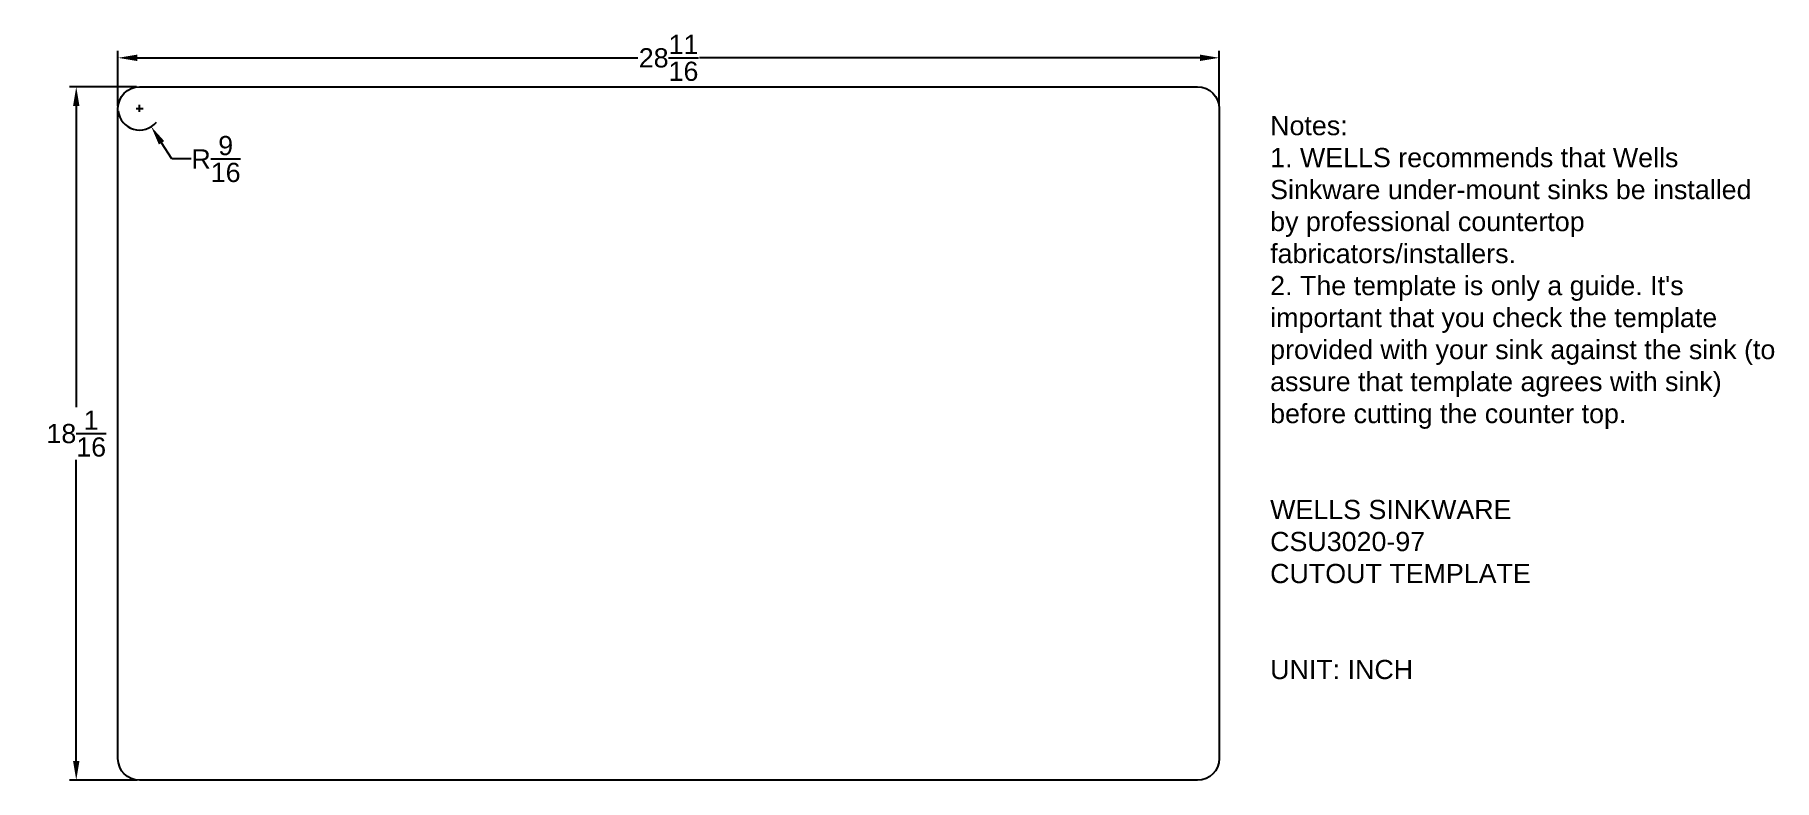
# Model space of a CAD drawing. Header units: inches. Extents: x 5.6 to 50.9, y -3.4 to 16.
import ezdxf

# ---------------------------------------------------------------- set-up
doc = ezdxf.new("R2010")
doc.units = ezdxf.units.IN
doc.header["$MEASUREMENT"] = 0
doc.styles.get("Standard").update_dxf_attribs({"font": 'ARIAL.TTF'})
doc.dimstyles.get("Standard").update_dxf_attribs({"dimtxt": 0.5, "dimasz": 0.5, "dimexe": 0.18, "dimexo": 0.0625, "dimgap": 0.09, "dimtad": 0, "dimtih": 1, "dimtoh": 1, "dimdec": 4, "dimzin": 0, "dimdsep": 46, "dimlunit": 5, "dimtxsty": 'Standard', "dimcen": 0.09, "dimclrd": 5, "dimclre": 5, "dimclrt": 5, "dimadec": 0, "dimazin": 0, "dimtfac": 1, "dimtdec": 4, "dimtofl": 0, "dimtmove": 0, "dimatfit": 3, "dimfxl": 1, "dimtolj": 1, "dimtzin": 0, "dimarcsym": 0})

# ---------------------------------------------------------------- blocks, each defined once
blk = doc.blocks.new('*D2')
at = {"color": 5, "lineweight": -2}
for p, q in [((7.719, 14.148), (7.719, 15.584)), ((36.406, 14.148), (36.406, 15.584)), ((8.219, 15.404), (21.26, 15.404)), ((35.906, 15.404), (22.865, 15.404))]:
    blk.add_line(p, q, dxfattribs=at)
at = {"color": 5}
for points in [[(8.219, 15.487), (8.219, 15.321), (7.719, 15.404)], [(35.906, 15.487), (35.906, 15.321), (36.406, 15.404)]]:
    blk.add_solid(points, dxfattribs=at)
at = {"layer": 'Defpoints', "color": 0}
for p in [(36.406, 15.404), (7.719, 14.085), (36.406, 14.085)]:
    blk.add_point(p, dxfattribs=at)
at = {"color": 5, "insert": (22.062, 15.404), "char_height": 0.5, "attachment_point": 5}
blk.add_mtext('\\A1;28{\\H1.000000x;\\S11/16;}', dxfattribs=at)
blk = doc.blocks.new('*D3')
at = {"color": 5, "lineweight": -2}
for p, q in [((8.203, 14.647), (6.452, 14.647)), ((6.632, 14.147), (6.632, 6.3)), ((6.632, -2.915), (6.632, 4.932)), ((8.219, -3.415), (6.452, -3.415))]:
    blk.add_line(p, q, dxfattribs=at)
at = {"color": 5}
for points in [[(6.548, 14.147), (6.715, 14.147), (6.632, 14.647)], [(6.548, -2.915), (6.715, -2.915), (6.632, -3.415)]]:
    blk.add_solid(points, dxfattribs=at)
at = {"layer": 'Defpoints', "color": 0}
for p in [(8.266, 14.647), (6.632, -3.415), (8.281, -3.415)]:
    blk.add_point(p, dxfattribs=at)
at = {"color": 5, "insert": (6.632, 5.616), "char_height": 0.5, "attachment_point": 5}
blk.add_mtext('\\A1;18{\\H1.000000x;\\S1/16;}', dxfattribs=at)
blk = doc.blocks.new('*D4')
at = {"color": 5, "lineweight": -2}
for p, q in [((8.191, 14.085), (8.371, 14.085)), ((8.281, 13.995), (8.281, 14.175)), ((9.123, 12.769), (8.854, 13.19)), ((9.623, 12.769), (9.123, 12.769))]:
    blk.add_line(p, q, dxfattribs=at)
blk.add_arc((8.281, 14.085), 0.563, 186.3662, 320.9492, dxfattribs=at)
at = {"color": 5}
blk.add_solid([(8.924, 13.235), (8.784, 13.145), (8.584, 13.611)], dxfattribs=at)
at = {"layer": 'Defpoints', "color": 0}
for p in [(8.281, 14.085), (8.584, 13.611)]:
    blk.add_point(p, dxfattribs=at)
at = {"color": 5, "insert": (10.272, 12.769), "char_height": 0.5, "attachment_point": 5}
blk.add_mtext('\\A1;R{\\H1.000000x;\\S9/16;}', dxfattribs=at)

msp = doc.modelspace()

# ---------------------------------------------------------------- linework, layer by layer
for points in [[(7.71855, -2.85245), (7.71855, 14.08505, -0.41421356), (8.28105, 14.64755), (35.84355, 14.64755)], [(35.84355, 14.64755, -0.41421356), (36.40605, 14.08505), (36.40605, -2.85245, -0.41421356), (35.84355, -3.41495), (8.28105, -3.41495, -0.41421356), (7.71855, -2.85245)]]:
    msp.add_lwpolyline(points, format="xyb")

# ---------------------------------------------------------------- texts
at = {"insert": (37.73296, 13.88886), "char_height": 0.5, "attachment_point": 1}
msp.add_mtext_dynamic_manual_height_columns("Notes: {\\Ftxt|c0;\\C4;\\P}1. WELLS recommends that Wells Sinkware under-mount sinks be installed by professional countertop fabricators/installers. \\P2. The template is only a guide. It's important that you check the template provided with your sink against the sink (to assure that template agrees with sink) before cutting the counter top.\\P\\P\\PWELLS SINKWARE\\PCSU3020-97\\PCUTOUT TEMPLATE\\P\\P\\PUNIT: INCH", width=13.1351017, gutter_width=1, heights=[0], dxfattribs=at)

# ---------------------------------------------------------------- dimensions: what is measured, and where the dimension line sits
dim = msp.add_linear_dim(base=(36.40605, 15.40408), p1=(7.71855, 14.08505), p2=(36.40605, 14.08505), dimstyle='Standard')
dim.commit()
dim.dimension.update_dxf_attribs({"geometry": '*D2', "text_midpoint": (22.0623, 15.40408)})
dim = msp.add_linear_dim(base=(6.63172, -3.41495), p1=(8.26593, 14.64735), p2=(8.28105, -3.41495), angle=90, dimstyle='Standard')
dim.commit()
dim.dimension.update_dxf_attribs({"geometry": '*D3', "text_midpoint": (6.63172, 5.6162)})
dim = msp.add_radius_dim(center=(8.28105, 14.08505), mpoint=(8.58423, 13.61125), dimstyle='Standard')
dim.commit()
dim.dimension.update_dxf_attribs({"geometry": '*D4', "text_midpoint": (10.27239, 12.76893)})

doc.saveas('drawing.dxf')
